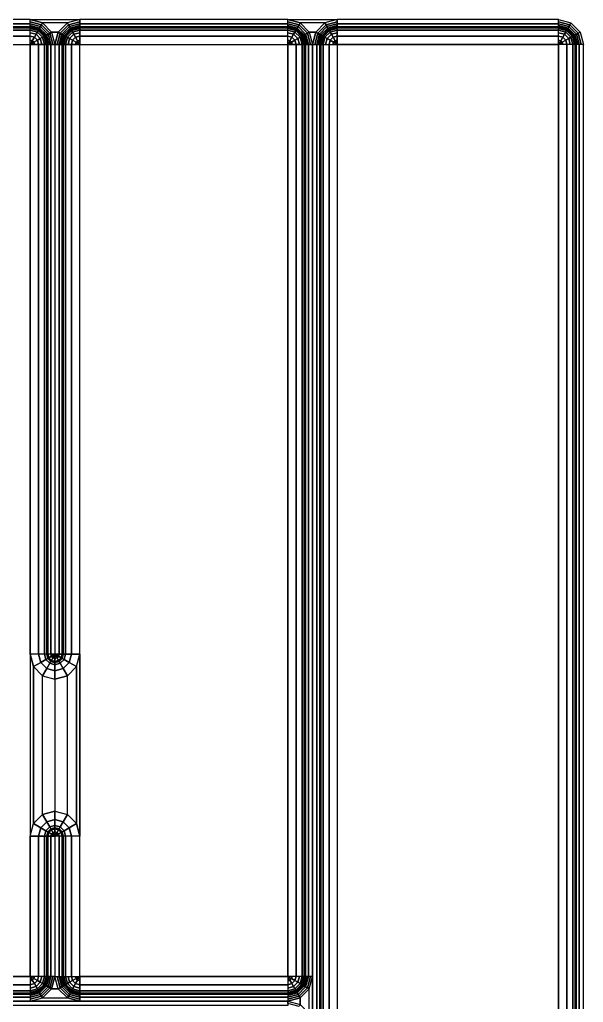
# Model space of a CAD drawing. Extents: x 0 to 320, y -450 to 0.
# Drawn here: x 149.3 to 320, y -297.3 to 0 of the extents above; entities that cross this region are included whole.
import ezdxf

# ---------------------------------------------------------------- set-up
doc = ezdxf.new("R2010")
doc.units = 0
doc.layers.add('BRANCO', color=7, linetype='CONTINUOUS')

msp = doc.modelspace()

# ---------------------------------------------------------------- linework, layer by layer
at = {"layer": 'BRANCO'}
for points in [[(152.5, 0, 45), (87.5, 0, 45), (87.5, -1.25, 44.67), (152.5, -1.25, 44.67)], [(155.92, -1.56, 44.91), (152.5, -0.64, 44.91), (152.5, 0, 45), (156.25, -1, 45)], [(156.25, -1, 45), (152.5, 0, 45), (167.5, 0, 45), (163.75, -1, 45)], [(164.07, -1.56, 44.91), (167.5, -0.64, 44.91), (167.5, 0, 45), (163.75, -1, 45)], [(230.5, 0, 45), (167.5, 0, 45), (167.5, -1.25, 44.67), (230.5, -1.25, 44.67)], [(233.92, -1.56, 44.91), (230.5, -0.64, 44.91), (230.5, 0, 45), (234.25, -1, 45)], [(234.25, -1, 45), (230.5, 0, 45), (245.5, 0, 45), (241.75, -1, 45)], [(242.07, -1.56, 44.91), (245.5, -0.64, 44.91), (245.5, 0, 45), (241.75, -1, 45)], [(312.5, 0, 45), (245.5, 0, 45), (245.5, -1.25, 44.67), (312.5, -1.25, 44.67)], [(315.92, -1.56, 44.91), (312.5, -0.64, 44.91), (312.5, 0, 45), (316.25, -1, 45)], [(152.5, -1.25, 44.67), (87.5, -1.25, 44.67), (87.5, -2.16, 43.75), (152.5, -2.16, 43.75)], [(152.5, -2.16, 43.75), (87.5, -2.16, 43.75), (87.5, -2.5, 42.5), (152.5, -2.5, 42.5)], [(152.5, -2.5, 42.5), (87.5, -2.5, 42.5), (87.5, -2.5, 5), (152.5, -2.5, 5)], [(152.5, -2.5, 5), (87.5, -2.5, 5), (87.5, -3.16, 2.5), (152.5, -3.16, 2.5)], [(155.62, -2.08, 44.67), (152.5, -1.25, 44.67), (152.5, -0.64, 44.91), (155.92, -1.56, 44.91)], [(155.36, -2.53, 44.27), (152.5, -1.76, 44.27), (152.5, -1.25, 44.67), (155.62, -2.08, 44.67)], [(155.16, -2.87, 43.75), (152.5, -2.16, 43.75), (152.5, -1.76, 44.27), (155.36, -2.53, 44.27)], [(155.04, -3.09, 43.15), (152.5, -2.41, 43.15), (152.5, -2.16, 43.75), (155.16, -2.87, 43.75)], [(155, -3.16, 42.5), (152.5, -2.5, 42.5), (152.5, -2.41, 43.15), (155.04, -3.09, 43.15)], [(154.91, -3.31, 3.71), (152.5, -2.67, 3.71), (152.5, -2.5, 5), (155, -3.16, 5)], [(155, -3.16, 5), (152.5, -2.5, 5), (152.5, -2.5, 42.5), (155, -3.16, 42.5)], [(154.66, -3.75, 2.5), (152.5, -3.16, 2.5), (152.5, -2.67, 3.71), (154.91, -3.31, 3.71)], [(156.9, -4.95, 43.15), (155.04, -3.09, 43.15), (155.16, -2.87, 43.75), (157.12, -4.83, 43.75)], [(157.12, -4.83, 43.75), (155.16, -2.87, 43.75), (155.36, -2.53, 44.27), (157.46, -4.63, 44.27)], [(157.46, -4.63, 44.27), (155.36, -2.53, 44.27), (155.62, -2.08, 44.67), (157.91, -4.37, 44.67)], [(157.91, -4.37, 44.67), (155.62, -2.08, 44.67), (155.92, -1.56, 44.91), (158.43, -4.07, 44.91)], [(158.43, -4.07, 44.91), (155.92, -1.56, 44.91), (156.25, -1, 45), (158.99, -3.75, 45)], [(163.75, -1, 45), (156.25, -1, 45), (158.99, -3.75, 45), (161, -3.75, 45)], [(161.56, -4.07, 44.91), (164.07, -1.56, 44.91), (163.75, -1, 45), (161, -3.75, 45)], [(162.08, -4.37, 44.67), (164.37, -2.08, 44.67), (164.07, -1.56, 44.91), (161.56, -4.07, 44.91)], [(162.53, -4.63, 44.27), (164.63, -2.53, 44.27), (164.37, -2.08, 44.67), (162.08, -4.37, 44.67)], [(162.88, -4.83, 43.75), (164.83, -2.87, 43.75), (164.63, -2.53, 44.27), (162.53, -4.63, 44.27)], [(163.09, -4.95, 43.15), (164.95, -3.09, 43.15), (164.83, -2.87, 43.75), (162.88, -4.83, 43.75)], [(164.37, -2.08, 44.67), (167.5, -1.25, 44.67), (167.5, -0.64, 44.91), (164.07, -1.56, 44.91)], [(164.63, -2.53, 44.27), (167.5, -1.76, 44.27), (167.5, -1.25, 44.67), (164.37, -2.08, 44.67)], [(164.83, -2.87, 43.75), (167.5, -2.16, 43.75), (167.5, -1.76, 44.27), (164.63, -2.53, 44.27)], [(164.95, -3.09, 43.15), (167.5, -2.41, 43.15), (167.5, -2.16, 43.75), (164.83, -2.87, 43.75)], [(165, -3.16, 42.5), (167.5, -2.5, 42.5), (167.5, -2.41, 43.15), (164.95, -3.09, 43.15)], [(165.08, -3.31, 3.71), (167.5, -2.67, 3.71), (167.5, -2.5, 5), (165, -3.16, 5)], [(165, -3.16, 5), (167.5, -2.5, 5), (167.5, -2.5, 42.5), (165, -3.16, 42.5)], [(165.33, -3.75, 2.5), (167.5, -3.16, 2.5), (167.5, -2.67, 3.71), (165.08, -3.31, 3.71)], [(230.5, -1.25, 44.67), (167.5, -1.25, 44.67), (167.5, -2.16, 43.75), (230.5, -2.16, 43.75)], [(230.5, -2.16, 43.75), (167.5, -2.16, 43.75), (167.5, -2.5, 42.5), (230.5, -2.5, 42.5)], [(230.5, -2.5, 42.5), (167.5, -2.5, 42.5), (167.5, -2.5, 5), (230.5, -2.5, 5)], [(230.5, -2.5, 5), (167.5, -2.5, 5), (167.5, -3.16, 2.5), (230.5, -3.16, 2.5)], [(233.62, -2.08, 44.67), (230.5, -1.25, 44.67), (230.5, -0.64, 44.91), (233.92, -1.56, 44.91)], [(233.36, -2.53, 44.27), (230.5, -1.76, 44.27), (230.5, -1.25, 44.67), (233.62, -2.08, 44.67)], [(233.16, -2.87, 43.75), (230.5, -2.16, 43.75), (230.5, -1.76, 44.27), (233.36, -2.53, 44.27)], [(233.04, -3.09, 43.15), (230.5, -2.41, 43.15), (230.5, -2.16, 43.75), (233.16, -2.87, 43.75)], [(233, -3.16, 42.5), (230.5, -2.5, 42.5), (230.5, -2.41, 43.15), (233.04, -3.09, 43.15)], [(232.91, -3.31, 3.71), (230.5, -2.67, 3.71), (230.5, -2.5, 5), (233, -3.16, 5)], [(233, -3.16, 5), (230.5, -2.5, 5), (230.5, -2.5, 42.5), (233, -3.16, 42.5)], [(232.66, -3.75, 2.5), (230.5, -3.16, 2.5), (230.5, -2.67, 3.71), (232.91, -3.31, 3.71)], [(234.9, -4.95, 43.15), (233.04, -3.09, 43.15), (233.16, -2.87, 43.75), (235.12, -4.83, 43.75)], [(235.12, -4.83, 43.75), (233.16, -2.87, 43.75), (233.36, -2.53, 44.27), (235.46, -4.63, 44.27)], [(235.46, -4.63, 44.27), (233.36, -2.53, 44.27), (233.62, -2.08, 44.67), (235.91, -4.37, 44.67)], [(235.91, -4.37, 44.67), (233.62, -2.08, 44.67), (233.92, -1.56, 44.91), (236.43, -4.07, 44.91)], [(236.43, -4.07, 44.91), (233.92, -1.56, 44.91), (234.25, -1, 45), (236.99, -3.75, 45)], [(241.75, -1, 45), (234.25, -1, 45), (236.99, -3.75, 45), (239, -3.75, 45)], [(239.56, -4.07, 44.91), (242.07, -1.56, 44.91), (241.75, -1, 45), (239, -3.75, 45)], [(240.08, -4.37, 44.67), (242.37, -2.08, 44.67), (242.07, -1.56, 44.91), (239.56, -4.07, 44.91)], [(240.53, -4.63, 44.27), (242.63, -2.53, 44.27), (242.37, -2.08, 44.67), (240.08, -4.37, 44.67)], [(240.88, -4.83, 43.75), (242.83, -2.87, 43.75), (242.63, -2.53, 44.27), (240.53, -4.63, 44.27)], [(241.09, -4.95, 43.15), (242.95, -3.09, 43.15), (242.83, -2.87, 43.75), (240.88, -4.83, 43.75)], [(242.37, -2.08, 44.67), (245.5, -1.25, 44.67), (245.5, -0.64, 44.91), (242.07, -1.56, 44.91)], [(242.63, -2.53, 44.27), (245.5, -1.76, 44.27), (245.5, -1.25, 44.67), (242.37, -2.08, 44.67)], [(242.83, -2.87, 43.75), (245.5, -2.16, 43.75), (245.5, -1.76, 44.27), (242.63, -2.53, 44.27)], [(242.95, -3.09, 43.15), (245.5, -2.41, 43.15), (245.5, -2.16, 43.75), (242.83, -2.87, 43.75)], [(243, -3.16, 42.5), (245.5, -2.5, 42.5), (245.5, -2.41, 43.15), (242.95, -3.09, 43.15)], [(243.08, -3.31, 3.71), (245.5, -2.67, 3.71), (245.5, -2.5, 5), (243, -3.16, 5)], [(243, -3.16, 5), (245.5, -2.5, 5), (245.5, -2.5, 42.5), (243, -3.16, 42.5)], [(243.33, -3.75, 2.5), (245.5, -3.16, 2.5), (245.5, -2.67, 3.71), (243.08, -3.31, 3.71)], [(312.5, -1.25, 44.67), (245.5, -1.25, 44.67), (245.5, -2.16, 43.75), (312.5, -2.16, 43.75)], [(312.5, -2.16, 43.75), (245.5, -2.16, 43.75), (245.5, -2.5, 42.5), (312.5, -2.5, 42.5)], [(312.5, -2.5, 42.5), (245.5, -2.5, 42.5), (245.5, -2.5, 5), (312.5, -2.5, 5)], [(312.5, -2.5, 5), (245.5, -2.5, 5), (245.5, -3.16, 2.5), (312.5, -3.16, 2.5)], [(315.62, -2.08, 44.67), (312.5, -1.25, 44.67), (312.5, -0.64, 44.91), (315.92, -1.56, 44.91)], [(315.36, -2.53, 44.27), (312.5, -1.76, 44.27), (312.5, -1.25, 44.67), (315.62, -2.08, 44.67)], [(315.16, -2.87, 43.75), (312.5, -2.16, 43.75), (312.5, -1.76, 44.27), (315.36, -2.53, 44.27)], [(315.04, -3.09, 43.15), (312.5, -2.41, 43.15), (312.5, -2.16, 43.75), (315.16, -2.87, 43.75)], [(315, -3.16, 42.5), (312.5, -2.5, 42.5), (312.5, -2.41, 43.15), (315.04, -3.09, 43.15)], [(314.91, -3.31, 3.71), (312.5, -2.67, 3.71), (312.5, -2.5, 5), (315, -3.16, 5)], [(315, -3.16, 5), (312.5, -2.5, 5), (312.5, -2.5, 42.5), (315, -3.16, 42.5)], [(314.66, -3.75, 2.5), (312.5, -3.16, 2.5), (312.5, -2.67, 3.71), (314.91, -3.31, 3.71)], [(316.9, -4.95, 43.15), (315.04, -3.09, 43.15), (315.16, -2.87, 43.75), (317.12, -4.83, 43.75)], [(317.12, -4.83, 43.75), (315.16, -2.87, 43.75), (315.36, -2.53, 44.27), (317.46, -4.63, 44.27)], [(317.46, -4.63, 44.27), (315.36, -2.53, 44.27), (315.62, -2.08, 44.67), (317.91, -4.37, 44.67)], [(317.91, -4.37, 44.67), (315.62, -2.08, 44.67), (315.92, -1.56, 44.91), (318.43, -4.07, 44.91)], [(318.43, -4.07, 44.91), (315.92, -1.56, 44.91), (316.25, -1, 45), (318.99, -3.75, 45)], [(152.5, -3.16, 2.5), (87.5, -3.16, 2.5), (87.5, -5, 0.67), (152.5, -5, 0.67)], [(152.5, -5, 0.67), (87.5, -5, 0.67), (87.5, -7.5), (152.5, -7.5)], [(154.27, -4.43, 1.46), (152.5, -3.96, 1.46), (152.5, -3.16, 2.5), (154.66, -3.75, 2.5)], [(153.75, -5.33, 0.67), (152.5, -5, 0.67), (152.5, -3.96, 1.46), (154.27, -4.43, 1.46)], [(153.14, -6.37, 0.17), (152.5, -6.2, 0.17), (152.5, -5, 0.67), (153.75, -5.33, 0.67)], [(153.62, -6.85, 0.17), (153.14, -6.37, 0.17), (153.75, -5.33, 0.67), (154.66, -6.25, 0.67)], [(154.66, -6.25, 0.67), (153.75, -5.33, 0.67), (154.27, -4.43, 1.46), (155.56, -5.73, 1.46)], [(155.56, -5.73, 1.46), (154.27, -4.43, 1.46), (154.66, -3.75, 2.5), (156.25, -5.33, 2.5)], [(156.25, -5.33, 2.5), (154.66, -3.75, 2.5), (154.91, -3.31, 3.71), (156.68, -5.08, 3.71)], [(155, -7.5, 0.67), (154.66, -6.25, 0.67), (155.56, -5.73, 1.46), (156.03, -7.5, 1.46)], [(156.68, -5.08, 3.71), (154.91, -3.31, 3.71), (155, -3.16, 5), (156.83, -5, 5)], [(156.83, -5, 42.5), (155, -3.16, 42.5), (155.04, -3.09, 43.15), (156.9, -4.95, 43.15)], [(156.83, -5, 5), (155, -3.16, 5), (155, -3.16, 42.5), (156.83, -5, 42.5)], [(156.03, -7.5, 1.46), (155.56, -5.73, 1.46), (156.25, -5.33, 2.5), (156.83, -7.5, 2.5)], [(156.83, -7.5, 2.5), (156.25, -5.33, 2.5), (156.68, -5.08, 3.71), (157.33, -7.5, 3.71)], [(157.33, -7.5, 3.71), (156.68, -5.08, 3.71), (156.83, -5, 5), (157.5, -7.5, 5)], [(157.5, -7.5, 42.5), (156.83, -5, 42.5), (156.9, -4.95, 43.15), (157.58, -7.5, 43.15)], [(157.5, -7.5, 5), (156.83, -5, 5), (156.83, -5, 42.5), (157.5, -7.5, 42.5)], [(157.58, -7.5, 43.15), (156.9, -4.95, 43.15), (157.12, -4.83, 43.75), (157.83, -7.5, 43.75)], [(157.83, -7.5, 43.75), (157.12, -4.83, 43.75), (157.46, -4.63, 44.27), (158.23, -7.5, 44.27)], [(158.23, -7.5, 44.27), (157.46, -4.63, 44.27), (157.91, -4.37, 44.67), (158.75, -7.5, 44.67)], [(158.75, -7.5, 44.67), (157.91, -4.37, 44.67), (158.43, -4.07, 44.91), (159.35, -7.5, 44.91)], [(159.35, -7.5, 44.91), (158.43, -4.07, 44.91), (158.99, -3.75, 45), (160, -7.5, 45)], [(161, -3.75, 45), (158.99, -3.75, 45), (160, -7.5, 45), (161, -3.75, 45)], [(160.64, -7.5, 44.91), (161.56, -4.07, 44.91), (161, -3.75, 45), (160, -7.5, 45)], [(161.25, -7.5, 44.67), (162.08, -4.37, 44.67), (161.56, -4.07, 44.91), (160.64, -7.5, 44.91)], [(161.77, -7.5, 44.27), (162.53, -4.63, 44.27), (162.08, -4.37, 44.67), (161.25, -7.5, 44.67)], [(162.16, -7.5, 43.75), (162.88, -4.83, 43.75), (162.53, -4.63, 44.27), (161.77, -7.5, 44.27)], [(162.41, -7.5, 43.15), (163.09, -4.95, 43.15), (162.88, -4.83, 43.75), (162.16, -7.5, 43.75)], [(162.5, -7.5, 42.5), (163.17, -5, 42.5), (163.09, -4.95, 43.15), (162.41, -7.5, 43.15)], [(162.67, -7.5, 3.71), (163.31, -5.08, 3.71), (163.17, -5, 5), (162.5, -7.5, 5)], [(162.5, -7.5, 5), (163.17, -5, 5), (163.17, -5, 42.5), (162.5, -7.5, 42.5)], [(163.17, -7.5, 2.5), (163.75, -5.33, 2.5), (163.31, -5.08, 3.71), (162.67, -7.5, 3.71)], [(163.17, -5, 42.5), (165, -3.16, 42.5), (164.95, -3.09, 43.15), (163.09, -4.95, 43.15)], [(163.31, -5.08, 3.71), (165.08, -3.31, 3.71), (165, -3.16, 5), (163.17, -5, 5)], [(163.17, -5, 5), (165, -3.16, 5), (165, -3.16, 42.5), (163.17, -5, 42.5)], [(163.96, -7.5, 1.46), (164.44, -5.73, 1.46), (163.75, -5.33, 2.5), (163.17, -7.5, 2.5)], [(163.75, -5.33, 2.5), (165.33, -3.75, 2.5), (165.08, -3.31, 3.71), (163.31, -5.08, 3.71)], [(164.44, -5.73, 1.46), (165.73, -4.43, 1.46), (165.33, -3.75, 2.5), (163.75, -5.33, 2.5)], [(165, -7.5, 0.67), (165.33, -6.25, 0.67), (164.44, -5.73, 1.46), (163.96, -7.5, 1.46)], [(165.33, -6.25, 0.67), (166.25, -5.33, 0.67), (165.73, -4.43, 1.46), (164.44, -5.73, 1.46)], [(165.73, -4.43, 1.46), (167.5, -3.96, 1.46), (167.5, -3.16, 2.5), (165.33, -3.75, 2.5)], [(166.38, -6.85, 0.17), (166.85, -6.37, 0.17), (166.25, -5.33, 0.67), (165.33, -6.25, 0.67)], [(166.25, -5.33, 0.67), (167.5, -5, 0.67), (167.5, -3.96, 1.46), (165.73, -4.43, 1.46)], [(166.85, -6.37, 0.17), (167.5, -6.2, 0.17), (167.5, -5, 0.67), (166.25, -5.33, 0.67)], [(230.5, -3.16, 2.5), (167.5, -3.16, 2.5), (167.5, -5, 0.67), (230.5, -5, 0.67)], [(230.5, -5, 0.67), (167.5, -5, 0.67), (167.5, -7.5), (230.5, -7.5)], [(232.27, -4.43, 1.46), (230.5, -3.96, 1.46), (230.5, -3.16, 2.5), (232.66, -3.75, 2.5)], [(231.75, -5.33, 0.67), (230.5, -5, 0.67), (230.5, -3.96, 1.46), (232.27, -4.43, 1.46)], [(231.14, -6.37, 0.17), (230.5, -6.2, 0.17), (230.5, -5, 0.67), (231.75, -5.33, 0.67)], [(231.62, -6.85, 0.17), (231.14, -6.37, 0.17), (231.75, -5.33, 0.67), (232.66, -6.25, 0.67)], [(232.66, -6.25, 0.67), (231.75, -5.33, 0.67), (232.27, -4.43, 1.46), (233.56, -5.73, 1.46)], [(233.56, -5.73, 1.46), (232.27, -4.43, 1.46), (232.66, -3.75, 2.5), (234.25, -5.33, 2.5)], [(234.25, -5.33, 2.5), (232.66, -3.75, 2.5), (232.91, -3.31, 3.71), (234.68, -5.08, 3.71)], [(233, -7.5, 0.67), (232.66, -6.25, 0.67), (233.56, -5.73, 1.46), (234.03, -7.5, 1.46)], [(234.68, -5.08, 3.71), (232.91, -3.31, 3.71), (233, -3.16, 5), (234.83, -5, 5)], [(234.83, -5, 42.5), (233, -3.16, 42.5), (233.04, -3.09, 43.15), (234.9, -4.95, 43.15)], [(234.83, -5, 5), (233, -3.16, 5), (233, -3.16, 42.5), (234.83, -5, 42.5)], [(234.03, -7.5, 1.46), (233.56, -5.73, 1.46), (234.25, -5.33, 2.5), (234.83, -7.5, 2.5)], [(234.83, -7.5, 2.5), (234.25, -5.33, 2.5), (234.68, -5.08, 3.71), (235.33, -7.5, 3.71)], [(235.33, -7.5, 3.71), (234.68, -5.08, 3.71), (234.83, -5, 5), (235.5, -7.5, 5)], [(235.5, -7.5, 42.5), (234.83, -5, 42.5), (234.9, -4.95, 43.15), (235.58, -7.5, 43.15)], [(235.5, -7.5, 5), (234.83, -5, 5), (234.83, -5, 42.5), (235.5, -7.5, 42.5)], [(235.58, -7.5, 43.15), (234.9, -4.95, 43.15), (235.12, -4.83, 43.75), (235.83, -7.5, 43.75)], [(235.83, -7.5, 43.75), (235.12, -4.83, 43.75), (235.46, -4.63, 44.27), (236.23, -7.5, 44.27)], [(236.23, -7.5, 44.27), (235.46, -4.63, 44.27), (235.91, -4.37, 44.67), (236.75, -7.5, 44.67)], [(236.75, -7.5, 44.67), (235.91, -4.37, 44.67), (236.43, -4.07, 44.91), (237.35, -7.5, 44.91)], [(237.35, -7.5, 44.91), (236.43, -4.07, 44.91), (236.99, -3.75, 45), (238, -7.5, 45)], [(239, -3.75, 45), (236.99, -3.75, 45), (238, -7.5, 45), (239, -3.75, 45)], [(238.64, -7.5, 44.91), (239.56, -4.07, 44.91), (239, -3.75, 45), (238, -7.5, 45)], [(239.25, -7.5, 44.67), (240.08, -4.37, 44.67), (239.56, -4.07, 44.91), (238.64, -7.5, 44.91)], [(239.77, -7.5, 44.27), (240.53, -4.63, 44.27), (240.08, -4.37, 44.67), (239.25, -7.5, 44.67)], [(240.16, -7.5, 43.75), (240.88, -4.83, 43.75), (240.53, -4.63, 44.27), (239.77, -7.5, 44.27)], [(240.41, -7.5, 43.15), (241.09, -4.95, 43.15), (240.88, -4.83, 43.75), (240.16, -7.5, 43.75)], [(240.5, -7.5, 42.5), (241.17, -5, 42.5), (241.09, -4.95, 43.15), (240.41, -7.5, 43.15)], [(240.67, -7.5, 3.71), (241.31, -5.08, 3.71), (241.17, -5, 5), (240.5, -7.5, 5)], [(240.5, -7.5, 5), (241.17, -5, 5), (241.17, -5, 42.5), (240.5, -7.5, 42.5)], [(241.17, -7.5, 2.5), (241.75, -5.33, 2.5), (241.31, -5.08, 3.71), (240.67, -7.5, 3.71)], [(241.17, -5, 42.5), (243, -3.16, 42.5), (242.95, -3.09, 43.15), (241.09, -4.95, 43.15)], [(241.31, -5.08, 3.71), (243.08, -3.31, 3.71), (243, -3.16, 5), (241.17, -5, 5)], [(241.17, -5, 5), (243, -3.16, 5), (243, -3.16, 42.5), (241.17, -5, 42.5)], [(241.96, -7.5, 1.46), (242.44, -5.73, 1.46), (241.75, -5.33, 2.5), (241.17, -7.5, 2.5)], [(241.75, -5.33, 2.5), (243.33, -3.75, 2.5), (243.08, -3.31, 3.71), (241.31, -5.08, 3.71)], [(242.44, -5.73, 1.46), (243.73, -4.43, 1.46), (243.33, -3.75, 2.5), (241.75, -5.33, 2.5)], [(243, -7.5, 0.67), (243.33, -6.25, 0.67), (242.44, -5.73, 1.46), (241.96, -7.5, 1.46)], [(243.33, -6.25, 0.67), (244.25, -5.33, 0.67), (243.73, -4.43, 1.46), (242.44, -5.73, 1.46)], [(243.73, -4.43, 1.46), (245.5, -3.96, 1.46), (245.5, -3.16, 2.5), (243.33, -3.75, 2.5)], [(244.38, -6.85, 0.17), (244.85, -6.37, 0.17), (244.25, -5.33, 0.67), (243.33, -6.25, 0.67)], [(244.25, -5.33, 0.67), (245.5, -5, 0.67), (245.5, -3.96, 1.46), (243.73, -4.43, 1.46)], [(244.85, -6.37, 0.17), (245.5, -6.2, 0.17), (245.5, -5, 0.67), (244.25, -5.33, 0.67)], [(312.5, -3.16, 2.5), (245.5, -3.16, 2.5), (245.5, -5, 0.67), (312.5, -5, 0.67)], [(312.5, -5, 0.67), (245.5, -5, 0.67), (245.5, -7.5), (312.5, -7.5)], [(314.27, -4.43, 1.46), (312.5, -3.96, 1.46), (312.5, -3.16, 2.5), (314.66, -3.75, 2.5)], [(313.75, -5.33, 0.67), (312.5, -5, 0.67), (312.5, -3.96, 1.46), (314.27, -4.43, 1.46)], [(313.14, -6.37, 0.17), (312.5, -6.2, 0.17), (312.5, -5, 0.67), (313.75, -5.33, 0.67)], [(313.62, -6.85, 0.17), (313.14, -6.37, 0.17), (313.75, -5.33, 0.67), (314.66, -6.25, 0.67)], [(314.66, -6.25, 0.67), (313.75, -5.33, 0.67), (314.27, -4.43, 1.46), (315.56, -5.73, 1.46)], [(315.56, -5.73, 1.46), (314.27, -4.43, 1.46), (314.66, -3.75, 2.5), (316.25, -5.33, 2.5)], [(316.25, -5.33, 2.5), (314.66, -3.75, 2.5), (314.91, -3.31, 3.71), (316.68, -5.08, 3.71)], [(315, -7.5, 0.67), (314.66, -6.25, 0.67), (315.56, -5.73, 1.46), (316.03, -7.5, 1.46)], [(316.68, -5.08, 3.71), (314.91, -3.31, 3.71), (315, -3.16, 5), (316.83, -5, 5)], [(316.83, -5, 42.5), (315, -3.16, 42.5), (315.04, -3.09, 43.15), (316.9, -4.95, 43.15)], [(316.83, -5, 5), (315, -3.16, 5), (315, -3.16, 42.5), (316.83, -5, 42.5)], [(316.03, -7.5, 1.46), (315.56, -5.73, 1.46), (316.25, -5.33, 2.5), (316.83, -7.5, 2.5)], [(316.83, -7.5, 2.5), (316.25, -5.33, 2.5), (316.68, -5.08, 3.71), (317.33, -7.5, 3.71)], [(317.33, -7.5, 3.71), (316.68, -5.08, 3.71), (316.83, -5, 5), (317.5, -7.5, 5)], [(317.5, -7.5, 42.5), (316.83, -5, 42.5), (316.9, -4.95, 43.15), (317.58, -7.5, 43.15)], [(317.5, -7.5, 5), (316.83, -5, 5), (316.83, -5, 42.5), (317.5, -7.5, 42.5)], [(317.58, -7.5, 43.15), (316.9, -4.95, 43.15), (317.12, -4.83, 43.75), (317.83, -7.5, 43.75)], [(317.83, -7.5, 43.75), (317.12, -4.83, 43.75), (317.46, -4.63, 44.27), (318.23, -7.5, 44.27)], [(318.23, -7.5, 44.27), (317.46, -4.63, 44.27), (317.91, -4.37, 44.67), (318.75, -7.5, 44.67)], [(318.75, -7.5, 44.67), (317.91, -4.37, 44.67), (318.43, -4.07, 44.91), (319.35, -7.5, 44.91)], [(319.35, -7.5, 44.91), (318.43, -4.07, 44.91), (318.99, -3.75, 45), (320, -7.5, 45)], [(152.5, -289.5), (87.5, -289.5), (87.5, -7.5), (152.5, -7.5)], [(152.5, -7.5), (152.5, -6.2, 0.17), (153.14, -6.37, 0.17), (152.5, -7.5)], [(152.5, -7.5), (153.14, -6.37, 0.17), (153.62, -6.85, 0.17), (152.5, -7.5)], [(152.5, -7.5), (153.62, -6.85, 0.17), (153.79, -7.5, 0.17), (152.5, -7.5)], [(152.5, -192), (152.5, -7.5), (155, -7.5, 0.67), (155, -192, 0.67)], [(153.79, -7.5, 0.17), (153.62, -6.85, 0.17), (154.66, -6.25, 0.67), (155, -7.5, 0.67)], [(155, -192, 0.67), (155, -7.5, 0.67), (156.83, -7.5, 2.5), (156.83, -192, 2.5)], [(156.83, -192, 2.5), (156.83, -7.5, 2.5), (157.5, -7.5, 5), (157.5, -192, 5)], [(157.5, -192, 5), (157.5, -7.5, 5), (157.5, -7.5, 42.5), (157.5, -192, 42.5)], [(157.5, -192, 42.5), (157.5, -7.5, 42.5), (157.83, -7.5, 43.75), (157.83, -192, 43.75)], [(157.83, -192, 43.75), (157.83, -7.5, 43.75), (158.75, -7.5, 44.67), (158.75, -192, 44.67)], [(158.75, -192, 44.67), (158.75, -7.5, 44.67), (160, -7.5, 45), (160, -192, 45)], [(161.25, -192, 44.67), (161.25, -7.5, 44.67), (160, -7.5, 45), (160, -192, 45)], [(162.16, -192, 43.75), (162.16, -7.5, 43.75), (161.25, -7.5, 44.67), (161.25, -192, 44.67)], [(162.5, -192, 42.5), (162.5, -7.5, 42.5), (162.16, -7.5, 43.75), (162.16, -192, 43.75)], [(163.17, -192, 2.5), (163.17, -7.5, 2.5), (162.5, -7.5, 5), (162.5, -192, 5)], [(162.5, -192, 5), (162.5, -7.5, 5), (162.5, -7.5, 42.5), (162.5, -192, 42.5)], [(165, -192, 0.67), (165, -7.5, 0.67), (163.17, -7.5, 2.5), (163.17, -192, 2.5)], [(166.2, -7.5, 0.17), (166.38, -6.85, 0.17), (165.33, -6.25, 0.67), (165, -7.5, 0.67)], [(167.5, -192), (167.5, -7.5), (165, -7.5, 0.67), (165, -192, 0.67)], [(167.5, -7.5), (166.38, -6.85, 0.17), (166.2, -7.5, 0.17), (167.5, -7.5)], [(167.5, -7.5), (166.85, -6.37, 0.17), (166.38, -6.85, 0.17), (167.5, -7.5)], [(167.5, -7.5), (167.5, -6.2, 0.17), (166.85, -6.37, 0.17), (167.5, -7.5)], [(230.5, -289.5), (167.5, -289.5), (167.5, -7.5), (230.5, -7.5)], [(230.5, -7.5), (230.5, -6.2, 0.17), (231.14, -6.37, 0.17), (230.5, -7.5)], [(230.5, -7.5), (231.14, -6.37, 0.17), (231.62, -6.85, 0.17), (230.5, -7.5)], [(230.5, -7.5), (231.62, -6.85, 0.17), (231.79, -7.5, 0.17), (230.5, -7.5)], [(233, -7.5, 0.67), (233, -289.5, 0.67), (230.5, -289.5), (230.5, -7.5)], [(231.79, -7.5, 0.17), (231.62, -6.85, 0.17), (232.66, -6.25, 0.67), (233, -7.5, 0.67)], [(234.83, -7.5, 2.5), (234.83, -289.5, 2.5), (233, -289.5, 0.67), (233, -7.5, 0.67)], [(235.5, -7.5, 5), (235.5, -289.5, 5), (234.83, -289.5, 2.5), (234.83, -7.5, 2.5)], [(235.83, -7.5, 43.75), (235.83, -289.5, 43.75), (235.5, -289.5, 42.5), (235.5, -7.5, 42.5)], [(235.5, -7.5, 42.5), (235.5, -289.5, 42.5), (235.5, -289.5, 5), (235.5, -7.5, 5)], [(236.75, -7.5, 44.67), (236.75, -289.5, 44.67), (235.83, -289.5, 43.75), (235.83, -7.5, 43.75)], [(238, -7.5, 45), (238, -289.5, 45), (236.75, -289.5, 44.67), (236.75, -7.5, 44.67)], [(239.25, -7.5, 44.67), (239.25, -442.5, 44.67), (238, -442.5, 45), (238, -7.5, 45)], [(240.16, -7.5, 43.75), (240.16, -442.5, 43.75), (239.25, -442.5, 44.67), (239.25, -7.5, 44.67)], [(240.5, -7.5, 42.5), (240.5, -442.5, 42.5), (240.16, -442.5, 43.75), (240.16, -7.5, 43.75)], [(241.17, -7.5, 2.5), (241.17, -442.5, 2.5), (240.5, -442.5, 5), (240.5, -7.5, 5)], [(240.5, -7.5, 5), (240.5, -442.5, 5), (240.5, -442.5, 42.5), (240.5, -7.5, 42.5)], [(243, -7.5, 0.67), (243, -442.5, 0.67), (241.17, -442.5, 2.5), (241.17, -7.5, 2.5)], [(244.2, -7.5, 0.17), (244.38, -6.85, 0.17), (243.33, -6.25, 0.67), (243, -7.5, 0.67)], [(245.5, -7.5), (245.5, -442.5), (243, -442.5, 0.67), (243, -7.5, 0.67)], [(245.5, -7.5), (244.38, -6.85, 0.17), (244.2, -7.5, 0.17), (245.5, -7.5)], [(245.5, -7.5), (244.85, -6.37, 0.17), (244.38, -6.85, 0.17), (245.5, -7.5)], [(245.5, -7.5), (245.5, -6.2, 0.17), (244.85, -6.37, 0.17), (245.5, -7.5)], [(245.5, -442.5), (312.5, -442.5), (312.5, -7.5), (245.5, -7.5)], [(312.5, -7.5), (312.5, -6.2, 0.17), (313.14, -6.37, 0.17), (312.5, -7.5)], [(312.5, -7.5), (313.14, -6.37, 0.17), (313.62, -6.85, 0.17), (312.5, -7.5)], [(312.5, -7.5), (313.62, -6.85, 0.17), (313.79, -7.5, 0.17), (312.5, -7.5)], [(312.5, -7.5), (312.5, -442.5), (315, -442.5, 0.67), (315, -7.5, 0.67)], [(313.79, -7.5, 0.17), (313.62, -6.85, 0.17), (314.66, -6.25, 0.67), (315, -7.5, 0.67)], [(315, -7.5, 0.67), (315, -442.5, 0.67), (316.83, -442.5, 2.5), (316.83, -7.5, 2.5)], [(316.83, -7.5, 2.5), (316.83, -442.5, 2.5), (317.5, -442.5, 5), (317.5, -7.5, 5)], [(317.5, -7.5, 5), (317.5, -442.5, 5), (317.5, -442.5, 42.5), (317.5, -7.5, 42.5)], [(317.5, -7.5, 42.5), (317.5, -442.5, 42.5), (317.83, -442.5, 43.75), (317.83, -7.5, 43.75)], [(317.83, -7.5, 43.75), (317.83, -442.5, 43.75), (318.75, -442.5, 44.67), (318.75, -7.5, 44.67)], [(318.75, -7.5, 44.67), (318.75, -442.5, 44.67), (320, -442.5, 45), (320, -7.5, 45)], [(152.5, -192), (153.5, -195.75), (155.67, -194.5, 0.67), (155, -192, 0.67)], [(152.5, -247), (153.5, -243.25), (153.5, -195.75), (152.5, -192)], [(155, -192, 0.67), (155.67, -194.5, 0.67), (157.25, -193.58, 2.5), (156.83, -192, 2.5)], [(156.83, -192, 2.5), (157.25, -193.58, 2.5), (157.83, -193.25, 5), (157.5, -192, 5)], [(157.25, -193.58, 2.5), (158.41, -194.74, 2.5), (158.75, -194.16, 5), (157.83, -193.25, 5)], [(157.5, -192, 5), (157.83, -193.25, 5), (157.83, -193.25, 42.5), (157.5, -192, 42.5)], [(157.5, -192, 42.5), (157.83, -193.25, 42.5), (158.12, -193.08, 43.75), (157.83, -192, 43.75)], [(157.83, -192, 43.75), (158.12, -193.08, 43.75), (158.91, -192.62, 44.67), (158.75, -192, 44.67)], [(157.83, -193.25, 42.5), (158.75, -194.16, 42.5), (158.91, -193.87, 43.75), (158.12, -193.08, 43.75)], [(157.83, -193.25, 5), (158.75, -194.16, 5), (158.75, -194.16, 42.5), (157.83, -193.25, 42.5)], [(158.12, -193.08, 43.75), (158.91, -193.87, 43.75), (159.37, -193.08, 44.67), (158.91, -192.62, 44.67)], [(158.75, -192, 44.67), (158.91, -192.62, 44.67), (160, -192, 45), (158.75, -192, 44.67)], [(158.91, -192.62, 44.67), (159.37, -193.08, 44.67), (160, -192, 45), (158.91, -192.62, 44.67)], [(158.91, -193.87, 43.75), (160, -194.16, 43.75), (160, -193.25, 44.67), (159.37, -193.08, 44.67)], [(159.37, -193.08, 44.67), (160, -193.25, 44.67), (160, -192, 45), (159.37, -193.08, 44.67)], [(160, -193.25, 44.67), (160.62, -193.08, 44.67), (160, -192, 45), (160, -193.25, 44.67)], [(160.62, -193.08, 44.67), (161.08, -192.62, 44.67), (160, -192, 45), (160.62, -193.08, 44.67)], [(161.08, -192.62, 44.67), (161.25, -192, 44.67), (160, -192, 45), (161.08, -192.62, 44.67)], [(160, -194.16, 43.75), (161.08, -193.87, 43.75), (160.62, -193.08, 44.67), (160, -193.25, 44.67)], [(161.08, -193.87, 43.75), (161.87, -193.08, 43.75), (161.08, -192.62, 44.67), (160.62, -193.08, 44.67)], [(161.87, -193.08, 43.75), (162.16, -192, 43.75), (161.25, -192, 44.67), (161.08, -192.62, 44.67)], [(161.25, -194.16, 42.5), (162.16, -193.25, 42.5), (161.87, -193.08, 43.75), (161.08, -193.87, 43.75)], [(161.58, -194.74, 2.5), (162.74, -193.58, 2.5), (162.16, -193.25, 5), (161.25, -194.16, 5)], [(161.25, -194.16, 5), (162.16, -193.25, 5), (162.16, -193.25, 42.5), (161.25, -194.16, 42.5)], [(162.16, -193.25, 42.5), (162.5, -192, 42.5), (162.16, -192, 43.75), (161.87, -193.08, 43.75)], [(162.74, -193.58, 2.5), (163.17, -192, 2.5), (162.5, -192, 5), (162.16, -193.25, 5)], [(162.16, -193.25, 5), (162.5, -192, 5), (162.5, -192, 42.5), (162.16, -193.25, 42.5)], [(164.33, -194.5, 0.67), (165, -192, 0.67), (163.17, -192, 2.5), (162.74, -193.58, 2.5)], [(166.49, -195.75), (167.5, -192), (165, -192, 0.67), (164.33, -194.5, 0.67)], [(167.5, -247), (166.49, -243.25), (166.49, -195.75), (167.5, -192)], [(153.5, -195.75), (156.25, -198.49), (157.5, -196.33, 0.67), (155.67, -194.5, 0.67)], [(153.5, -243.25), (156.25, -240.5), (156.25, -198.49), (153.5, -195.75)], [(155.67, -194.5, 0.67), (157.5, -196.33, 0.67), (158.41, -194.74, 2.5), (157.25, -193.58, 2.5)], [(157.5, -196.33, 0.67), (160, -197, 0.67), (160, -195.16, 2.5), (158.41, -194.74, 2.5)], [(158.41, -194.74, 2.5), (160, -195.16, 2.5), (160, -194.5, 5), (158.75, -194.16, 5)], [(158.75, -194.16, 42.5), (160, -194.5, 42.5), (160, -194.16, 43.75), (158.91, -193.87, 43.75)], [(158.75, -194.16, 5), (160, -194.5, 5), (160, -194.5, 42.5), (158.75, -194.16, 42.5)], [(160, -194.5, 42.5), (161.25, -194.16, 42.5), (161.08, -193.87, 43.75), (160, -194.16, 43.75)], [(160, -195.16, 2.5), (161.58, -194.74, 2.5), (161.25, -194.16, 5), (160, -194.5, 5)], [(160, -194.5, 5), (161.25, -194.16, 5), (161.25, -194.16, 42.5), (160, -194.5, 42.5)], [(160, -197, 0.67), (162.5, -196.33, 0.67), (161.58, -194.74, 2.5), (160, -195.16, 2.5)], [(162.5, -196.33, 0.67), (164.33, -194.5, 0.67), (162.74, -193.58, 2.5), (161.58, -194.74, 2.5)], [(163.75, -198.49), (166.49, -195.75), (164.33, -194.5, 0.67), (162.5, -196.33, 0.67)], [(166.49, -243.25), (163.75, -240.5), (163.75, -198.49), (166.49, -195.75)], [(156.25, -198.49), (160, -199.5), (160, -197, 0.67), (157.5, -196.33, 0.67)], [(156.25, -198.49), (160, -199.5), (160, -239.5), (156.25, -240.5)], [(160, -199.5), (163.75, -198.49), (162.5, -196.33, 0.67), (160, -197, 0.67)], [(163.75, -198.49), (160, -199.5), (160, -239.5), (163.75, -240.5)], [(153.5, -243.25), (156.25, -240.5), (157.5, -242.66, 0.67), (155.67, -244.5, 0.67)], [(156.25, -240.5), (160, -239.5), (160, -242, 0.67), (157.5, -242.66, 0.67)], [(160, -239.5), (163.75, -240.5), (162.5, -242.66, 0.67), (160, -242, 0.67)], [(163.75, -240.5), (166.49, -243.25), (164.33, -244.5, 0.67), (162.5, -242.66, 0.67)], [(152.5, -247), (153.5, -243.25), (155.67, -244.5, 0.67), (155, -247, 0.67)], [(155.67, -244.5, 0.67), (157.5, -242.66, 0.67), (158.41, -244.25, 2.5), (157.25, -245.41, 2.5)], [(157.5, -242.66, 0.67), (160, -242, 0.67), (160, -243.83, 2.5), (158.41, -244.25, 2.5)], [(160, -242, 0.67), (162.5, -242.66, 0.67), (161.58, -244.25, 2.5), (160, -243.83, 2.5)], [(162.5, -242.66, 0.67), (164.33, -244.5, 0.67), (162.74, -245.41, 2.5), (161.58, -244.25, 2.5)], [(166.49, -243.25), (167.5, -247), (165, -247, 0.67), (164.33, -244.5, 0.67)], [(155, -247, 0.67), (155.67, -244.5, 0.67), (157.25, -245.41, 2.5), (156.83, -247, 2.5)], [(156.83, -247, 2.5), (157.25, -245.41, 2.5), (157.83, -245.75, 5), (157.5, -247, 5)], [(157.25, -245.41, 2.5), (158.41, -244.25, 2.5), (158.75, -244.83, 5), (157.83, -245.75, 5)], [(157.5, -247, 5), (157.83, -245.75, 5), (157.83, -245.75, 42.5), (157.5, -247, 42.5)], [(157.5, -247, 42.5), (157.83, -245.75, 42.5), (158.12, -245.91, 43.75), (157.83, -247, 43.75)], [(157.83, -245.75, 5), (158.75, -244.83, 5), (158.75, -244.83, 42.5), (157.83, -245.75, 42.5)], [(157.83, -245.75, 42.5), (158.75, -244.83, 42.5), (158.91, -245.12, 43.75), (158.12, -245.91, 43.75)], [(157.83, -247, 43.75), (158.12, -245.91, 43.75), (158.91, -246.37, 44.67), (158.75, -247, 44.67)], [(158.12, -245.91, 43.75), (158.91, -245.12, 43.75), (159.37, -245.91, 44.67), (158.91, -246.37, 44.67)], [(158.41, -244.25, 2.5), (160, -243.83, 2.5), (160, -244.5, 5), (158.75, -244.83, 5)], [(158.75, -244.83, 5), (160, -244.5, 5), (160, -244.5, 42.5), (158.75, -244.83, 42.5)], [(158.75, -244.83, 42.5), (160, -244.5, 42.5), (160, -244.83, 43.75), (158.91, -245.12, 43.75)], [(158.75, -247, 44.67), (158.91, -246.37, 44.67), (160, -247, 45), (158.75, -247, 44.67)], [(158.91, -245.12, 43.75), (160, -244.83, 43.75), (160, -245.75, 44.67), (159.37, -245.91, 44.67)], [(158.91, -246.37, 44.67), (159.37, -245.91, 44.67), (160, -247, 45), (158.91, -246.37, 44.67)], [(159.37, -245.91, 44.67), (160, -245.75, 44.67), (160, -247, 45), (159.37, -245.91, 44.67)], [(160, -243.83, 2.5), (161.58, -244.25, 2.5), (161.25, -244.83, 5), (160, -244.5, 5)], [(160, -244.5, 5), (161.25, -244.83, 5), (161.25, -244.83, 42.5), (160, -244.5, 42.5)], [(160, -244.5, 42.5), (161.25, -244.83, 42.5), (161.08, -245.12, 43.75), (160, -244.83, 43.75)], [(160, -244.83, 43.75), (161.08, -245.12, 43.75), (160.62, -245.91, 44.67), (160, -245.75, 44.67)], [(160, -245.75, 44.67), (160.62, -245.91, 44.67), (160, -247, 45), (160, -245.75, 44.67)], [(160.62, -245.91, 44.67), (161.08, -246.37, 44.67), (160, -247, 45), (160.62, -245.91, 44.67)], [(161.08, -246.37, 44.67), (161.25, -247, 44.67), (160, -247, 45), (161.08, -246.37, 44.67)], [(161.08, -245.12, 43.75), (161.87, -245.91, 43.75), (161.08, -246.37, 44.67), (160.62, -245.91, 44.67)], [(161.25, -244.83, 42.5), (162.16, -245.75, 42.5), (161.87, -245.91, 43.75), (161.08, -245.12, 43.75)], [(161.87, -245.91, 43.75), (162.16, -247, 43.75), (161.25, -247, 44.67), (161.08, -246.37, 44.67)], [(161.58, -244.25, 2.5), (162.74, -245.41, 2.5), (162.16, -245.75, 5), (161.25, -244.83, 5)], [(161.25, -244.83, 5), (162.16, -245.75, 5), (162.16, -245.75, 42.5), (161.25, -244.83, 42.5)], [(162.16, -245.75, 42.5), (162.5, -247, 42.5), (162.16, -247, 43.75), (161.87, -245.91, 43.75)], [(162.74, -245.41, 2.5), (163.17, -247, 2.5), (162.5, -247, 5), (162.16, -245.75, 5)], [(162.16, -245.75, 5), (162.5, -247, 5), (162.5, -247, 42.5), (162.16, -245.75, 42.5)], [(164.33, -244.5, 0.67), (165, -247, 0.67), (163.17, -247, 2.5), (162.74, -245.41, 2.5)], [(155, -247, 0.67), (155, -289.5, 0.67), (152.5, -289.5), (152.5, -247)], [(156.83, -247, 2.5), (156.83, -289.5, 2.5), (155, -289.5, 0.67), (155, -247, 0.67)], [(157.5, -247, 5), (157.5, -289.5, 5), (156.83, -289.5, 2.5), (156.83, -247, 2.5)], [(157.83, -247, 43.75), (157.83, -289.5, 43.75), (157.5, -289.5, 42.5), (157.5, -247, 42.5)], [(157.5, -247, 42.5), (157.5, -289.5, 42.5), (157.5, -289.5, 5), (157.5, -247, 5)], [(158.75, -247, 44.67), (158.75, -289.5, 44.67), (157.83, -289.5, 43.75), (157.83, -247, 43.75)], [(160, -247, 45), (160, -289.5, 45), (158.75, -289.5, 44.67), (158.75, -247, 44.67)], [(160, -247, 45), (160, -289.5, 45), (161.25, -289.5, 44.67), (161.25, -247, 44.67)], [(161.25, -247, 44.67), (161.25, -289.5, 44.67), (162.16, -289.5, 43.75), (162.16, -247, 43.75)], [(162.16, -247, 43.75), (162.16, -289.5, 43.75), (162.5, -289.5, 42.5), (162.5, -247, 42.5)], [(162.5, -247, 42.5), (162.5, -289.5, 42.5), (162.5, -289.5, 5), (162.5, -247, 5)], [(162.5, -247, 5), (162.5, -289.5, 5), (163.17, -289.5, 2.5), (163.17, -247, 2.5)], [(163.17, -247, 2.5), (163.17, -289.5, 2.5), (165, -289.5, 0.67), (165, -247, 0.67)], [(165, -247, 0.67), (165, -289.5, 0.67), (167.5, -289.5), (167.5, -247)], [(152.5, -292, 0.67), (87.5, -292, 0.67), (87.5, -289.5), (152.5, -289.5)], [(152.5, -289.5), (153.62, -290.14, 0.17), (153.79, -289.5, 0.17), (152.5, -289.5)], [(152.5, -289.5), (153.14, -290.62, 0.17), (153.62, -290.14, 0.17), (152.5, -289.5)], [(152.5, -289.5), (152.5, -290.79, 0.17), (153.14, -290.62, 0.17), (152.5, -289.5)], [(153.14, -290.62, 0.17), (152.5, -290.79, 0.17), (152.5, -292, 0.67), (153.75, -291.66, 0.67)], [(153.62, -290.14, 0.17), (153.14, -290.62, 0.17), (153.75, -291.66, 0.67), (154.66, -290.75, 0.67)], [(153.79, -289.5, 0.17), (153.62, -290.14, 0.17), (154.66, -290.75, 0.67), (155, -289.5, 0.67)], [(154.66, -290.75, 0.67), (153.75, -291.66, 0.67), (154.27, -292.56, 1.46), (155.56, -291.26, 1.46)], [(155.56, -291.26, 1.46), (154.27, -292.56, 1.46), (154.66, -293.25, 2.5), (156.25, -291.66, 2.5)], [(155, -289.5, 0.67), (154.66, -290.75, 0.67), (155.56, -291.26, 1.46), (156.03, -289.5, 1.46)], [(156.03, -289.5, 1.46), (155.56, -291.26, 1.46), (156.25, -291.66, 2.5), (156.83, -289.5, 2.5)], [(156.83, -289.5, 2.5), (156.25, -291.66, 2.5), (156.68, -291.91, 3.71), (157.33, -289.5, 3.71)], [(157.33, -289.5, 3.71), (156.68, -291.91, 3.71), (156.83, -292, 5), (157.5, -289.5, 5)], [(157.5, -289.5, 5), (156.83, -292, 5), (156.83, -292, 42.5), (157.5, -289.5, 42.5)], [(157.5, -289.5, 42.5), (156.83, -292, 42.5), (156.9, -292.04, 43.15), (157.58, -289.5, 43.15)], [(157.58, -289.5, 43.15), (156.9, -292.04, 43.15), (157.12, -292.16, 43.75), (157.83, -289.5, 43.75)], [(157.83, -289.5, 43.75), (157.12, -292.16, 43.75), (157.46, -292.36, 44.27), (158.23, -289.5, 44.27)], [(158.23, -289.5, 44.27), (157.46, -292.36, 44.27), (157.91, -292.62, 44.67), (158.75, -289.5, 44.67)], [(158.75, -289.5, 44.67), (157.91, -292.62, 44.67), (158.43, -292.92, 44.91), (159.35, -289.5, 44.91)], [(159.35, -289.5, 44.91), (158.43, -292.92, 44.91), (158.99, -293.25, 45), (160, -289.5, 45)], [(158.99, -293.25, 45), (161, -293.25, 45), (160, -289.5, 45), (158.99, -293.25, 45)], [(160.64, -289.5, 44.91), (161.56, -292.92, 44.91), (161, -293.25, 45), (160, -289.5, 45)], [(161.25, -289.5, 44.67), (162.08, -292.62, 44.67), (161.56, -292.92, 44.91), (160.64, -289.5, 44.91)], [(161.77, -289.5, 44.27), (162.53, -292.36, 44.27), (162.08, -292.62, 44.67), (161.25, -289.5, 44.67)], [(162.16, -289.5, 43.75), (162.88, -292.16, 43.75), (162.53, -292.36, 44.27), (161.77, -289.5, 44.27)], [(162.41, -289.5, 43.15), (163.09, -292.04, 43.15), (162.88, -292.16, 43.75), (162.16, -289.5, 43.75)], [(162.5, -289.5, 42.5), (163.17, -292, 42.5), (163.09, -292.04, 43.15), (162.41, -289.5, 43.15)], [(162.67, -289.5, 3.71), (163.31, -291.91, 3.71), (163.17, -292, 5), (162.5, -289.5, 5)], [(162.5, -289.5, 5), (163.17, -292, 5), (163.17, -292, 42.5), (162.5, -289.5, 42.5)], [(163.17, -289.5, 2.5), (163.75, -291.66, 2.5), (163.31, -291.91, 3.71), (162.67, -289.5, 3.71)], [(163.96, -289.5, 1.46), (164.44, -291.26, 1.46), (163.75, -291.66, 2.5), (163.17, -289.5, 2.5)], [(164.44, -291.26, 1.46), (165.73, -292.56, 1.46), (165.33, -293.25, 2.5), (163.75, -291.66, 2.5)], [(165, -289.5, 0.67), (165.33, -290.75, 0.67), (164.44, -291.26, 1.46), (163.96, -289.5, 1.46)], [(165.33, -290.75, 0.67), (166.25, -291.66, 0.67), (165.73, -292.56, 1.46), (164.44, -291.26, 1.46)], [(166.2, -289.5, 0.17), (166.38, -290.14, 0.17), (165.33, -290.75, 0.67), (165, -289.5, 0.67)], [(166.38, -290.14, 0.17), (166.85, -290.62, 0.17), (166.25, -291.66, 0.67), (165.33, -290.75, 0.67)], [(167.5, -289.5), (166.38, -290.14, 0.17), (166.2, -289.5, 0.17), (167.5, -289.5)], [(166.85, -290.62, 0.17), (167.5, -290.79, 0.17), (167.5, -292, 0.67), (166.25, -291.66, 0.67)], [(167.5, -289.5), (166.85, -290.62, 0.17), (166.38, -290.14, 0.17), (167.5, -289.5)], [(167.5, -289.5), (167.5, -290.79, 0.17), (166.85, -290.62, 0.17), (167.5, -289.5)], [(230.5, -292, 0.67), (167.5, -292, 0.67), (167.5, -289.5), (230.5, -289.5)], [(230.5, -289.5), (231.62, -290.14, 0.17), (231.79, -289.5, 0.17), (230.5, -289.5)], [(230.5, -289.5), (231.14, -290.62, 0.17), (231.62, -290.14, 0.17), (230.5, -289.5)], [(230.5, -289.5), (230.5, -290.79, 0.17), (231.14, -290.62, 0.17), (230.5, -289.5)], [(231.14, -290.62, 0.17), (230.5, -290.79, 0.17), (230.5, -292, 0.67), (231.75, -291.66, 0.67)], [(231.62, -290.14, 0.17), (231.14, -290.62, 0.17), (231.75, -291.66, 0.67), (232.66, -290.75, 0.67)], [(231.79, -289.5, 0.17), (231.62, -290.14, 0.17), (232.66, -290.75, 0.67), (233, -289.5, 0.67)], [(232.66, -290.75, 0.67), (231.75, -291.66, 0.67), (232.27, -292.56, 1.46), (233.56, -291.26, 1.46)], [(233.56, -291.26, 1.46), (232.27, -292.56, 1.46), (232.66, -293.25, 2.5), (234.25, -291.66, 2.5)], [(233, -289.5, 0.67), (232.66, -290.75, 0.67), (233.56, -291.26, 1.46), (234.03, -289.5, 1.46)], [(234.03, -289.5, 1.46), (233.56, -291.26, 1.46), (234.25, -291.66, 2.5), (234.83, -289.5, 2.5)], [(234.83, -289.5, 2.5), (234.25, -291.66, 2.5), (234.68, -291.91, 3.71), (235.33, -289.5, 3.71)], [(235.33, -289.5, 3.71), (234.68, -291.91, 3.71), (234.83, -292, 5), (235.5, -289.5, 5)], [(235.5, -289.5, 5), (234.83, -292, 5), (234.83, -292, 42.5), (235.5, -289.5, 42.5)], [(235.5, -289.5, 42.5), (234.83, -292, 42.5), (234.9, -292.04, 43.15), (235.58, -289.5, 43.15)], [(235.58, -289.5, 43.15), (234.9, -292.04, 43.15), (235.12, -292.16, 43.75), (235.83, -289.5, 43.75)], [(235.83, -289.5, 43.75), (235.12, -292.16, 43.75), (235.46, -292.36, 44.27), (236.23, -289.5, 44.27)], [(236.23, -289.5, 44.27), (235.46, -292.36, 44.27), (235.91, -292.62, 44.67), (236.75, -289.5, 44.67)], [(236.75, -289.5, 44.67), (235.91, -292.62, 44.67), (236.43, -292.92, 44.91), (237.35, -289.5, 44.91)], [(237.35, -289.5, 44.91), (236.43, -292.92, 44.91), (236.99, -293.25, 45), (238, -289.5, 45)], [(236.99, -293.25, 45), (238, -289.5, 45), (238, -304.5, 45), (236.99, -300.75, 45)], [(152.5, -293.83, 2.5), (87.5, -293.83, 2.5), (87.5, -292, 0.67), (152.5, -292, 0.67)], [(152.5, -294.5, 5), (87.5, -294.5, 5), (87.5, -293.83, 2.5), (152.5, -293.83, 2.5)], [(153.75, -291.66, 0.67), (152.5, -292, 0.67), (152.5, -293.03, 1.46), (154.27, -292.56, 1.46)], [(154.27, -292.56, 1.46), (152.5, -293.03, 1.46), (152.5, -293.83, 2.5), (154.66, -293.25, 2.5)], [(154.66, -293.25, 2.5), (152.5, -293.83, 2.5), (152.5, -294.32, 3.71), (154.91, -293.68, 3.71)], [(154.91, -293.68, 3.71), (152.5, -294.32, 3.71), (152.5, -294.5, 5), (155, -293.83, 5)], [(155, -293.83, 5), (152.5, -294.5, 5), (152.5, -294.5, 42.5), (155, -293.83, 42.5)], [(155, -293.83, 42.5), (152.5, -294.5, 42.5), (152.5, -294.58, 43.15), (155.04, -293.9, 43.15)], [(155.04, -293.9, 43.15), (152.5, -294.58, 43.15), (152.5, -294.83, 43.75), (155.16, -294.12, 43.75)], [(155.16, -294.12, 43.75), (152.5, -294.83, 43.75), (152.5, -295.23, 44.27), (155.36, -294.46, 44.27)], [(156.25, -291.66, 2.5), (154.66, -293.25, 2.5), (154.91, -293.68, 3.71), (156.68, -291.91, 3.71)], [(156.68, -291.91, 3.71), (154.91, -293.68, 3.71), (155, -293.83, 5), (156.83, -292, 5)], [(156.83, -292, 5), (155, -293.83, 5), (155, -293.83, 42.5), (156.83, -292, 42.5)], [(156.83, -292, 42.5), (155, -293.83, 42.5), (155.04, -293.9, 43.15), (156.9, -292.04, 43.15)], [(156.9, -292.04, 43.15), (155.04, -293.9, 43.15), (155.16, -294.12, 43.75), (157.12, -292.16, 43.75)], [(157.12, -292.16, 43.75), (155.16, -294.12, 43.75), (155.36, -294.46, 44.27), (157.46, -292.36, 44.27)], [(157.46, -292.36, 44.27), (155.36, -294.46, 44.27), (155.62, -294.91, 44.67), (157.91, -292.62, 44.67)], [(157.91, -292.62, 44.67), (155.62, -294.91, 44.67), (155.92, -295.43, 44.91), (158.43, -292.92, 44.91)], [(158.43, -292.92, 44.91), (155.92, -295.43, 44.91), (156.25, -295.99, 45), (158.99, -293.25, 45)], [(156.25, -295.99, 45), (163.75, -295.99, 45), (161, -293.25, 45), (158.99, -293.25, 45)], [(161.56, -292.92, 44.91), (164.07, -295.43, 44.91), (163.75, -295.99, 45), (161, -293.25, 45)], [(162.08, -292.62, 44.67), (164.37, -294.91, 44.67), (164.07, -295.43, 44.91), (161.56, -292.92, 44.91)], [(162.53, -292.36, 44.27), (164.63, -294.46, 44.27), (164.37, -294.91, 44.67), (162.08, -292.62, 44.67)], [(162.88, -292.16, 43.75), (164.83, -294.12, 43.75), (164.63, -294.46, 44.27), (162.53, -292.36, 44.27)], [(163.09, -292.04, 43.15), (164.95, -293.9, 43.15), (164.83, -294.12, 43.75), (162.88, -292.16, 43.75)], [(163.17, -292, 42.5), (165, -293.83, 42.5), (164.95, -293.9, 43.15), (163.09, -292.04, 43.15)], [(163.31, -291.91, 3.71), (165.08, -293.68, 3.71), (165, -293.83, 5), (163.17, -292, 5)], [(163.17, -292, 5), (165, -293.83, 5), (165, -293.83, 42.5), (163.17, -292, 42.5)], [(163.75, -291.66, 2.5), (165.33, -293.25, 2.5), (165.08, -293.68, 3.71), (163.31, -291.91, 3.71)], [(164.83, -294.12, 43.75), (167.5, -294.83, 43.75), (167.5, -295.23, 44.27), (164.63, -294.46, 44.27)], [(164.95, -293.9, 43.15), (167.5, -294.58, 43.15), (167.5, -294.83, 43.75), (164.83, -294.12, 43.75)], [(165, -293.83, 42.5), (167.5, -294.5, 42.5), (167.5, -294.58, 43.15), (164.95, -293.9, 43.15)], [(165.08, -293.68, 3.71), (167.5, -294.32, 3.71), (167.5, -294.5, 5), (165, -293.83, 5)], [(165, -293.83, 5), (167.5, -294.5, 5), (167.5, -294.5, 42.5), (165, -293.83, 42.5)], [(165.33, -293.25, 2.5), (167.5, -293.83, 2.5), (167.5, -294.32, 3.71), (165.08, -293.68, 3.71)], [(165.73, -292.56, 1.46), (167.5, -293.03, 1.46), (167.5, -293.83, 2.5), (165.33, -293.25, 2.5)], [(166.25, -291.66, 0.67), (167.5, -292, 0.67), (167.5, -293.03, 1.46), (165.73, -292.56, 1.46)], [(230.5, -293.83, 2.5), (167.5, -293.83, 2.5), (167.5, -292, 0.67), (230.5, -292, 0.67)], [(230.5, -294.5, 5), (167.5, -294.5, 5), (167.5, -293.83, 2.5), (230.5, -293.83, 2.5)], [(231.75, -291.66, 0.67), (230.5, -292, 0.67), (230.5, -293.03, 1.46), (232.27, -292.56, 1.46)], [(232.27, -292.56, 1.46), (230.5, -293.03, 1.46), (230.5, -293.83, 2.5), (232.66, -293.25, 2.5)], [(232.66, -293.25, 2.5), (230.5, -293.83, 2.5), (230.5, -294.32, 3.71), (232.91, -293.68, 3.71)], [(232.91, -293.68, 3.71), (230.5, -294.32, 3.71), (230.5, -294.5, 5), (233, -293.83, 5)], [(233, -293.83, 5), (230.5, -294.5, 5), (230.5, -294.5, 42.5), (233, -293.83, 42.5)], [(233, -293.83, 42.5), (230.5, -294.5, 42.5), (230.5, -294.58, 43.15), (233.04, -293.9, 43.15)], [(233.04, -293.9, 43.15), (230.5, -294.58, 43.15), (230.5, -294.83, 43.75), (233.16, -294.12, 43.75)], [(233.16, -294.12, 43.75), (230.5, -294.83, 43.75), (230.5, -295.23, 44.27), (233.36, -294.46, 44.27)], [(234.25, -291.66, 2.5), (232.66, -293.25, 2.5), (232.91, -293.68, 3.71), (234.68, -291.91, 3.71)], [(234.68, -291.91, 3.71), (232.91, -293.68, 3.71), (233, -293.83, 5), (234.83, -292, 5)], [(234.83, -292, 5), (233, -293.83, 5), (233, -293.83, 42.5), (234.83, -292, 42.5)], [(234.83, -292, 42.5), (233, -293.83, 42.5), (233.04, -293.9, 43.15), (234.9, -292.04, 43.15)], [(234.9, -292.04, 43.15), (233.04, -293.9, 43.15), (233.16, -294.12, 43.75), (235.12, -292.16, 43.75)], [(235.12, -292.16, 43.75), (233.16, -294.12, 43.75), (233.36, -294.46, 44.27), (235.46, -292.36, 44.27)], [(235.46, -292.36, 44.27), (233.36, -294.46, 44.27), (233.62, -294.91, 44.67), (235.91, -292.62, 44.67)], [(235.91, -292.62, 44.67), (233.62, -294.91, 44.67), (233.92, -295.43, 44.91), (236.43, -292.92, 44.91)], [(236.43, -292.92, 44.91), (233.92, -295.43, 44.91), (234.25, -295.99, 45), (236.99, -293.25, 45)], [(236.99, -300.75, 45), (236.99, -293.25, 45), (234.25, -295.99, 45), (234.25, -298, 45)], [(7.5, -297, 45), (230.5, -297, 45), (230.5, -298.25, 44.67), (7.5, -298.25, 44.67)], [(152.5, -294.83, 43.75), (87.5, -294.83, 43.75), (87.5, -294.5, 42.5), (152.5, -294.5, 42.5)], [(152.5, -294.5, 42.5), (87.5, -294.5, 42.5), (87.5, -294.5, 5), (152.5, -294.5, 5)], [(152.5, -295.75, 44.67), (87.5, -295.75, 44.67), (87.5, -294.83, 43.75), (152.5, -294.83, 43.75)], [(152.5, -297, 45), (87.5, -297, 45), (87.5, -295.75, 44.67), (152.5, -295.75, 44.67)], [(155.36, -294.46, 44.27), (152.5, -295.23, 44.27), (152.5, -295.75, 44.67), (155.62, -294.91, 44.67)], [(155.62, -294.91, 44.67), (152.5, -295.75, 44.67), (152.5, -296.35, 44.91), (155.92, -295.43, 44.91)], [(155.92, -295.43, 44.91), (152.5, -296.35, 44.91), (152.5, -297, 45), (156.25, -295.99, 45)], [(163.75, -295.99, 45), (167.5, -297, 45), (152.5, -297, 45), (156.25, -295.99, 45)], [(164.07, -295.43, 44.91), (167.5, -296.35, 44.91), (167.5, -297, 45), (163.75, -295.99, 45)], [(164.37, -294.91, 44.67), (167.5, -295.75, 44.67), (167.5, -296.35, 44.91), (164.07, -295.43, 44.91)], [(164.63, -294.46, 44.27), (167.5, -295.23, 44.27), (167.5, -295.75, 44.67), (164.37, -294.91, 44.67)], [(230.5, -294.83, 43.75), (167.5, -294.83, 43.75), (167.5, -294.5, 42.5), (230.5, -294.5, 42.5)], [(230.5, -294.5, 42.5), (167.5, -294.5, 42.5), (167.5, -294.5, 5), (230.5, -294.5, 5)], [(230.5, -295.75, 44.67), (167.5, -295.75, 44.67), (167.5, -294.83, 43.75), (230.5, -294.83, 43.75)], [(230.5, -297, 45), (167.5, -297, 45), (167.5, -295.75, 44.67), (230.5, -295.75, 44.67)], [(233.36, -294.46, 44.27), (230.5, -295.23, 44.27), (230.5, -295.75, 44.67), (233.62, -294.91, 44.67)], [(233.62, -294.91, 44.67), (230.5, -295.75, 44.67), (230.5, -296.35, 44.91), (233.92, -295.43, 44.91)], [(233.92, -295.43, 44.91), (230.5, -296.35, 44.91), (230.5, -297, 45), (234.25, -295.99, 45)], [(234.25, -298, 45), (234.25, -295.99, 45), (230.5, -297, 45), (234.25, -298, 45)], [(233.92, -298.56, 44.91), (230.5, -297.64, 44.91), (230.5, -297, 45), (234.25, -298, 45)]]:
    msp.add_3dface(points, dxfattribs=at)

doc.saveas('drawing.dxf')
